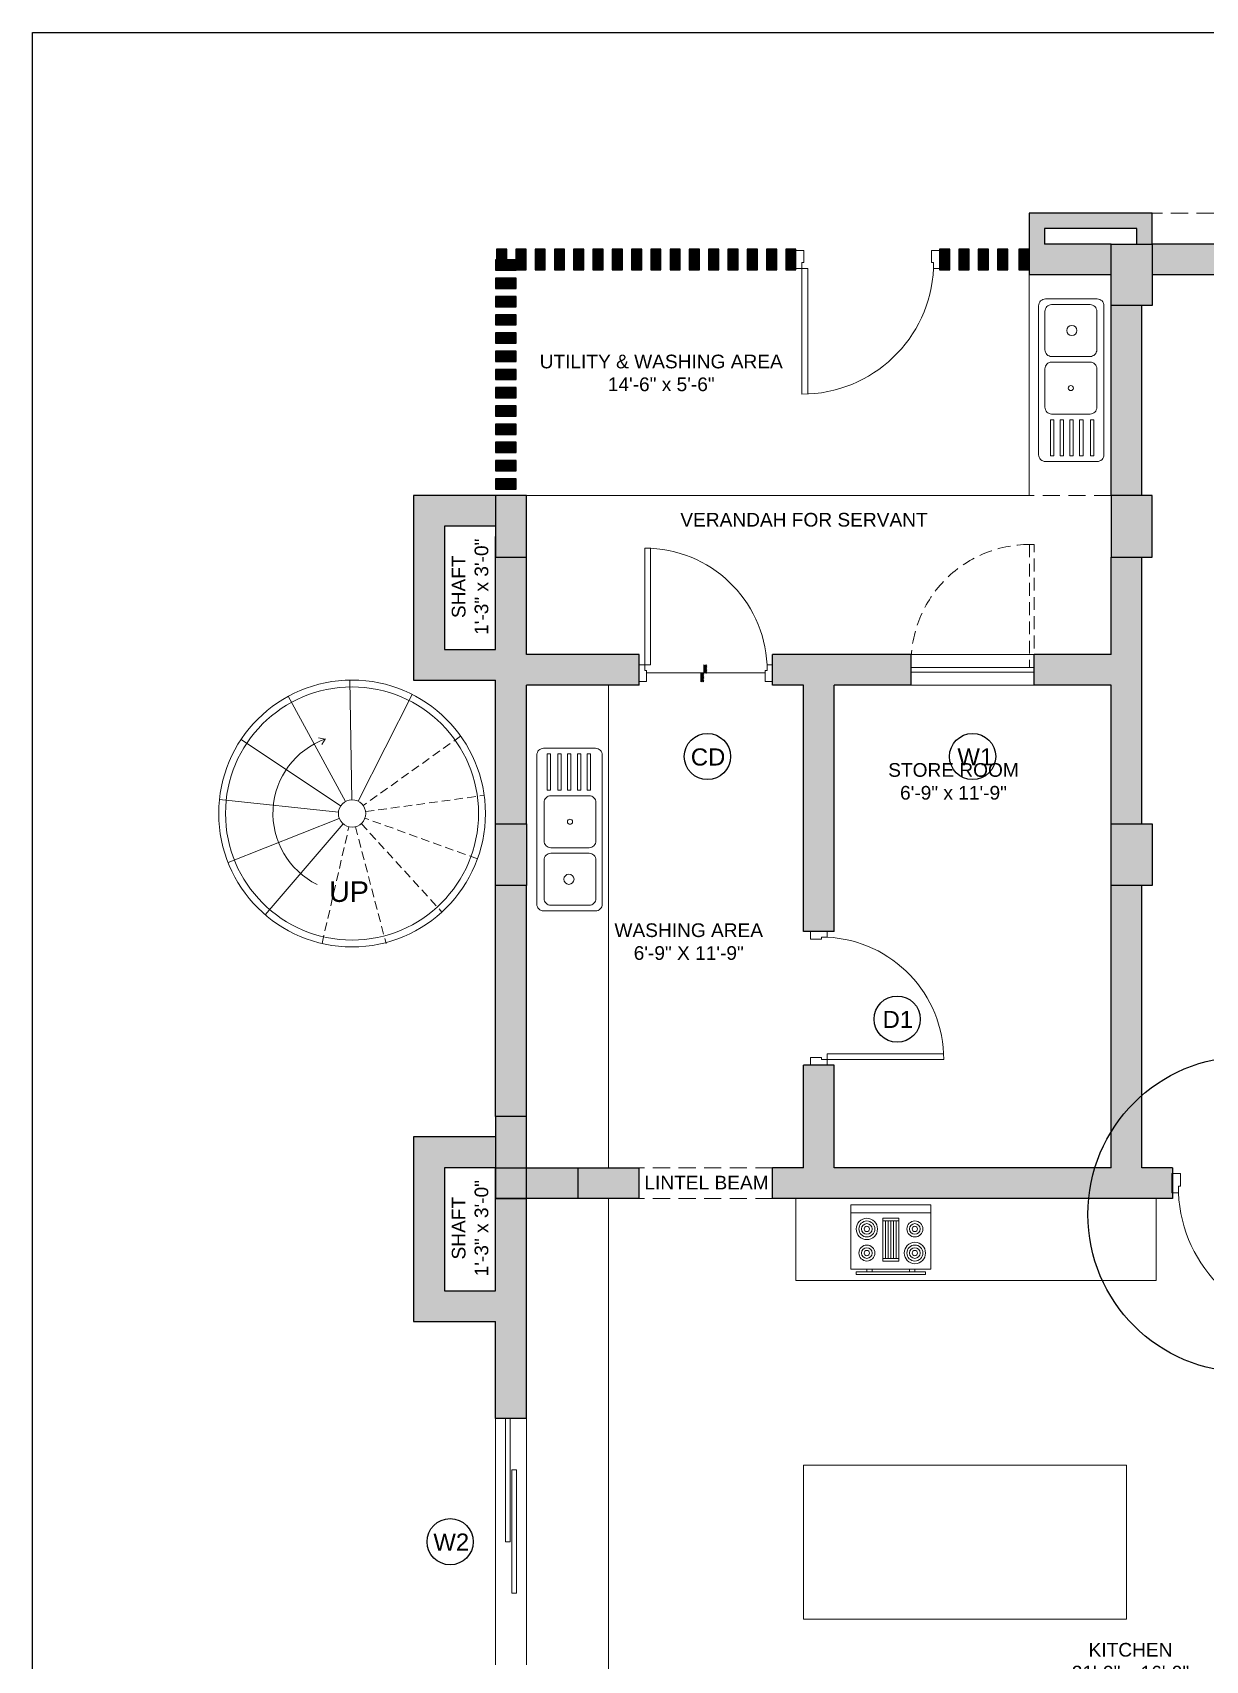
# Model space of a CAD drawing. Header units: inches. Extents: x 211391 to 214260, y -106888 to -102532.
# Drawn here: x 211468.8 to 211811.8, y -104044.1 to -103568.2 of the extents above; entities that cross this region are included whole.
import ezdxf

# ---------------------------------------------------------------- set-up
doc = ezdxf.new("R2010")
doc.units = ezdxf.units.IN
doc.header["$MEASUREMENT"] = 0
doc.linetypes.add('HIDDEN', pattern=[0.375, 0.25, -0.125])
doc.layers.get('0').update_dxf_attribs({"color": 4})
doc.layers.add('COLUMN', color=6, linetype='Continuous')
for name, color, linetype, lineweight in [('counter', 177, 'Continuous', 13), ('DOOR', 2, 'Continuous', 9), ('DROP', 1, 'Continuous', 5), ('FIXTURES', 8, 'Continuous', 9), ('HATCH', 251, 'Continuous', 13), ('HIDDEN', 8, 'Continuous', 13), ('STEPS', 2, 'Continuous', 18), ('TEXT', 3, 'Continuous', 9), ('TEXT 1', 3, 'Continuous', 15), ('WALL', 5, 'Continuous', 25), ('window', 1, 'Continuous', 18)]:
    doc.layers.add(name, color=color, linetype=linetype, lineweight=lineweight)
doc.styles.add('22', font='arial.ttf', dxfattribs={"height": 7})
doc.styles.add('STYLE1', font='arial.ttf', dxfattribs={"height": 8})

# ---------------------------------------------------------------- blocks, each defined once
blk = doc.blocks.new('*U5')
at = {"layer": 'DOOR'}
for points in [[(1.5, -4.54), (1.5, -3.04), (2, -3.04), (2, -0.04), (0, -0.04), (0, -4.54)], [(34.5, -4.54), (34.5, -3.04), (34, -3.04), (34, -0.04), (36, -0.04), (36, -4.54)]]:
    blk.add_lwpolyline(points, close=True, dxfattribs=at)
blk.add_lwpolyline([(34.5, -4.54, -0.400224), (1.5, -36.04), (1.5, -4.54), (3, -4.54), (3, -36.01)], format="xyb", dxfattribs=at)
blk = doc.blocks.new('*X6')
at = {"color": 0}
for p, q in [((-16.8, -3.5), (-13.3, 0)), ((-16.8, -0.8), (-15.9, 0)), ((-16.4, -5.8), (-10.6, 0)), ((-13.8, -5.8), (-8, 0)), ((-11.1, -5.8), (-5.3, 0)), ((-8.5, -5.8), (-2.7, 0)), ((-5.8, -5.8), (0, 0)), ((0, 0), (6, 6)), ((0, 2.7), (3.3, 6)), ((0, 5.3), (0.7, 6)), ((2.7, 0), (8.7, 6)), ((5.3, 0), (11.3, 6)), ((8, 0), (14, 6)), ((10.6, 0), (16.6, 6)), ((13.3, 0), (17, 3.8)), ((15.9, 0), (17, 1.1)), ((-3.2, -5.8), (0, -2.7)), ((-0.5, -5.8), (0, -5.3))]:
    blk.add_line(p, q, dxfattribs=at)
blk = doc.blocks.new('4 UQ46U')
at = {"layer": 'DROP', "lineweight": 5}
blk.add_lwpolyline([(67308.83, -52969.15), (67308.83, -52972.46), (67307.64, -52972.46), (67307.64, -52975.82)], dxfattribs=at)
at = {"layer": 'DROP', "lineweight": 5, "extrusion": (0, 0, -1), "xscale": 0.1972594911858323, "yscale": 0.1972594911858323, "zscale": -0.1972594911858323, "rotation": 270}
blk.add_blockref('*X6', (-67308.83, -52972.46), dxfattribs=at)
blk = doc.blocks.new('A$C65C017E6')
at = {"layer": 'FIXTURES'}
for points in [[(17.3, 0, 0.414214), (19.3, 2), (19.3, 46, 0.414214), (17.3, 48), (2, 48, 0.414214), (0, 46), (0, 2, 0.414214), (2, 0)], [(3.84, 34, 0.414214), (1.84, 32), (1.84, 20.66, 0.414214), (3.84, 18.66), (15.18, 18.66, 0.414214), (17.18, 20.66), (17.18, 32, 0.414214), (15.18, 34)], [(3.84, 1.66, -0.414214), (1.84, 3.66), (1.84, 15, -0.414214), (3.84, 17), (15.18, 17, -0.414214), (17.18, 15), (17.18, 3.66, -0.414214), (15.18, 1.66)]]:
    blk.add_lwpolyline(points, format="xyb", close=True, dxfattribs=at)
for points in [[(3.46, 35.65), (3.46, 35.65), (3.46, 46.34), (3.46, 46.34), (4.46, 46.34), (4.46, 46.34), (4.46, 35.65), (4.46, 35.65)], [(6.34, 35.65), (6.34, 35.65), (6.34, 46.34), (6.34, 46.34), (7.34, 46.34), (7.34, 46.34), (7.34, 35.65), (7.34, 35.65)], [(9.22, 35.65), (9.22, 35.65), (9.22, 46.34), (9.22, 46.34), (10.23, 46.34), (10.23, 46.34), (10.23, 35.65), (10.23, 35.65)], [(12.1, 35.65), (12.1, 35.65), (12.1, 46.34), (12.1, 46.34), (13.11, 46.34), (13.11, 46.34), (13.11, 35.65), (13.11, 35.65)], [(15.27, 35.65), (15.27, 35.65), (15.27, 46.34), (15.27, 46.34), (16.27, 46.34), (16.27, 46.34), (16.27, 35.65), (16.27, 35.65)]]:
    blk.add_lwpolyline(points, close=True, dxfattribs=at)
for centre, radius in [((9.51, 26.33), 0.75), ((9.82, 9.33), 1.5)]:
    blk.add_circle(centre, radius, dxfattribs=at)
blk = doc.blocks.new('Range-Oven - 30 in top')
at = {"layer": 'FIXTURES'}
for p, q in [((0, -3), (30, -3)), ((12, -6), (18, -6)), ((13, -20), (13, -6)), ((14, -6), (14, -20)), ((15, -20), (15, -6)), ((16, -6), (16, -20)), ((17, -20), (17, -6)), ((6, -24), (6, -25)), ((8, -25), (8, -24)), ((18, -20), (12, -20)), ((22, -25), (22, -24)), ((24, -24), (24, -25))]:
    blk.add_line(p, q, dxfattribs=at)
for points in [[(0, -24), (0, 0), (30, 0), (30, -24)], [(12, -21), (12, -5), (18, -5), (18, -21)], [(2, -26), (2, -25), (28, -25), (28, -26)]]:
    blk.add_lwpolyline(points, close=True, dxfattribs=at)
for centre, radius in [((6, -9), 4), ((6, -9), 3), ((24, -9), 3), ((6, -9), 2), ((6, -9), 1), ((24, -9), 2), ((24, -9), 1), ((6, -18), 3), ((6, -18), 2), ((6, -18), 1), ((24, -18), 4), ((24, -18), 3), ((24, -18), 2), ((24, -18), 1)]:
    blk.add_circle(centre, radius, dxfattribs=at)
blk = doc.blocks.new('erwe54')
at = {"layer": 'COLUMN', "ltscale": 20, "true_color": 0xe517e8}
h = blk.add_hatch(color=6, dxfattribs=at)
h.dxf.hatch_style = 1
h.paths.add_polyline_path([(205227.77, -115091.54), (205227.77, -115073.54), (205215.77, -115073.54), (205215.77, -115091.54)])
h = blk.add_hatch(color=6, dxfattribs=at)
h.dxf.hatch_style = 1
h.paths.add_polyline_path([(205035.77, -115165.04), (205044.77, -115165.04), (205044.77, -115147.04), (205035.77, -115147.04)])
h = blk.add_hatch(color=6, dxfattribs=at)
h.dxf.hatch_style = 1
h.paths.add_polyline_path([(205215.77, -115165.04), (205227.77, -115165.04), (205227.77, -115147.04), (205215.77, -115147.04)])
h = blk.add_hatch(color=6, dxfattribs=at)
h.dxf.hatch_style = 1
h.paths.add_polyline_path([(205044.77, -115261.04), (205044.77, -115243.04), (205035.77, -115243.04), (205035.77, -115261.04)])
h = blk.add_hatch(color=6, dxfattribs=at)
h.dxf.hatch_style = 1
h.paths.add_polyline_path([(205227.77, -115261.04), (205227.77, -115243.04), (205215.77, -115243.04), (205215.77, -115261.04)])
h = blk.add_hatch(color=6, dxfattribs=at)
h.dxf.hatch_style = 1
h.paths.add_polyline_path([(205035.77, -115328.54), (205035.77, -115352.54), (205044.77, -115352.54), (205044.77, -115328.54)])
h = blk.add_hatch(color=6, dxfattribs=at)
h.dxf.hatch_style = 1
h.paths.add_polyline_path([(205059.77, -115352.54), (205035.77, -115352.54), (205035.77, -115343.54), (205059.77, -115343.54)])
at = {"layer": 'COLUMN', "ltscale": 20}
for points in [[(205227.77, -115073.54), (205227.77, -115091.54), (205215.77, -115091.54), (205215.77, -115073.54)], [(205035.77, -115165.04), (205044.77, -115165.04), (205044.77, -115147.04), (205035.77, -115147.04)], [(205215.77, -115165.04), (205227.77, -115165.04), (205227.77, -115147.04), (205215.77, -115147.04)], [(205044.77, -115243.04), (205044.77, -115261.04), (205035.77, -115261.04), (205035.77, -115243.04)], [(205227.77, -115243.04), (205227.77, -115261.04), (205215.77, -115261.04), (205215.77, -115243.04)], [(205035.77, -115328.54), (205035.77, -115352.54), (205044.77, -115352.54), (205044.77, -115328.54)], [(205059.77, -115352.54), (205035.77, -115352.54), (205035.77, -115343.54), (205059.77, -115343.54)]]:
    blk.add_lwpolyline(points, close=True, dxfattribs=at)

msp = doc.modelspace()

# ---------------------------------------------------------------- hatches: boundary and pattern name
at = {"layer": 'HATCH', "ltscale": 15}
h = msp.add_hatch(color=256, dxfattribs=at)
h.dxf.hatch_style = 1
h.paths.add_polyline_path([(211784.19, -103630.04), (211764.69, -103630.04), (211764.69, -103625.54), (211791.69, -103625.54), (211791.69, -103630.04), (211796.19, -103630.04), (211796.19, -103621.04), (211760.19, -103621.04), (211760.19, -103639.04), (211784.19, -103639.04)])
at = {"layer": 'HATCH', "ltscale": 20}
h = msp.add_hatch(dxfattribs=at)
h.set_pattern_fill('ANSI31', color=256)
h.set_pattern_definition([(45, (-594.66648, -6095.12394), (-0.08838834765, 0.08838834765), [])])
h.paths.add_polyline_path([(211604.44, -103631.54), (211604.44, -103637.54), (211607.44, -103637.54), (211607.44, -103631.54)])
h = msp.add_hatch(dxfattribs=at)
h.set_pattern_fill('ANSI31', color=256)
h.set_pattern_definition([(45, (-589.02779, -6095.12394), (-0.08838834765, 0.08838834765), [])])
h.paths.add_polyline_path([(211610.08, -103631.54), (211610.08, -103637.54), (211613.08, -103637.54), (211613.08, -103631.54)])
h = msp.add_hatch(dxfattribs=at)
h.set_pattern_fill('ANSI31', color=256)
h.set_pattern_definition([(45, (-583.3891, -6095.12394), (-0.08838834765, 0.08838834765), [])])
h.paths.add_polyline_path([(211615.72, -103631.54), (211615.72, -103637.54), (211618.72, -103637.54), (211618.72, -103631.54)])
h = msp.add_hatch(dxfattribs=at)
h.set_pattern_fill('ANSI31', color=256)
h.set_pattern_definition([(45, (-577.75041, -6095.12394), (-0.08838834765, 0.08838834765), [])])
h.paths.add_polyline_path([(211621.36, -103631.54), (211621.36, -103637.54), (211624.36, -103637.54), (211624.36, -103631.54)])
h = msp.add_hatch(dxfattribs=at)
h.set_pattern_fill('ANSI31', color=256)
h.set_pattern_definition([(45, (-572.11171, -6095.12394), (-0.08838834765, 0.08838834765), [])])
h.paths.add_polyline_path([(211626.99, -103631.54), (211626.99, -103637.54), (211629.99, -103637.54), (211629.99, -103631.54)])
h = msp.add_hatch(dxfattribs=at)
h.set_pattern_fill('ANSI31', color=256)
h.set_pattern_definition([(45, (-566.47302, -6095.12394), (-0.08838834765, 0.08838834765), [])])
h.paths.add_polyline_path([(211632.63, -103631.54), (211632.63, -103637.54), (211635.63, -103637.54), (211635.63, -103631.54)])
h = msp.add_hatch(dxfattribs=at)
h.set_pattern_fill('ANSI31', color=256)
h.set_pattern_definition([(45, (-560.83433, -6095.12394), (-0.08838834765, 0.08838834765), [])])
h.paths.add_polyline_path([(211638.27, -103631.54), (211638.27, -103637.54), (211641.27, -103637.54), (211641.27, -103631.54)])
h = msp.add_hatch(dxfattribs=at)
h.set_pattern_fill('ANSI31', color=256)
h.set_pattern_definition([(45, (-555.19564, -6095.12394), (-0.08838834765, 0.08838834765), [])])
h.paths.add_polyline_path([(211643.91, -103631.54), (211643.91, -103637.54), (211646.91, -103637.54), (211646.91, -103631.54)])
h = msp.add_hatch(dxfattribs=at)
h.set_pattern_fill('ANSI31', color=256)
h.set_pattern_definition([(45, (-549.55694, -6095.12394), (-0.08838834765, 0.08838834765), [])])
h.paths.add_polyline_path([(211649.55, -103631.54), (211649.55, -103637.54), (211652.55, -103637.54), (211652.55, -103631.54)])
h = msp.add_hatch(dxfattribs=at)
h.set_pattern_fill('ANSI31', color=256)
h.set_pattern_definition([(45, (-543.91825, -6095.12394), (-0.08838834765, 0.08838834765), [])])
h.paths.add_polyline_path([(211655.19, -103631.54), (211655.19, -103637.54), (211658.19, -103637.54), (211658.19, -103631.54)])
h = msp.add_hatch(dxfattribs=at)
h.set_pattern_fill('ANSI31', color=256)
h.set_pattern_definition([(45, (-538.27956, -6095.12394), (-0.08838834765, 0.08838834765), [])])
h.paths.add_polyline_path([(211660.83, -103631.54), (211660.83, -103637.54), (211663.83, -103637.54), (211663.83, -103631.54)])
h = msp.add_hatch(dxfattribs=at)
h.set_pattern_fill('ANSI31', color=256)
h.set_pattern_definition([(45, (-532.64087, -6095.12394), (-0.08838834765, 0.08838834765), [])])
h.paths.add_polyline_path([(211666.46, -103631.54), (211666.46, -103637.54), (211669.46, -103637.54), (211669.46, -103631.54)])
h = msp.add_hatch(dxfattribs=at)
h.set_pattern_fill('ANSI31', color=256)
h.set_pattern_definition([(45, (-527.00217, -6095.12394), (-0.08838834765, 0.08838834765), [])])
h.paths.add_polyline_path([(211672.1, -103631.54), (211672.1, -103637.54), (211675.1, -103637.54), (211675.1, -103631.54)])
h = msp.add_hatch(dxfattribs=at)
h.set_pattern_fill('ANSI31', color=256)
h.set_pattern_definition([(45, (-521.36348, -6095.12394), (-0.08838834765, 0.08838834765), [])])
h.paths.add_polyline_path([(211677.74, -103631.54), (211677.74, -103637.54), (211680.74, -103637.54), (211680.74, -103631.54)])
h = msp.add_hatch(dxfattribs=at)
h.set_pattern_fill('ANSI31', color=256)
h.set_pattern_definition([(45, (-515.72479, -6095.12394), (-0.08838834765, 0.08838834765), [])])
h.paths.add_polyline_path([(211683.38, -103631.54), (211683.38, -103637.54), (211686.38, -103637.54), (211686.38, -103631.54)])
h = msp.add_hatch(dxfattribs=at)
h.set_pattern_fill('ANSI31', color=256)
h.set_pattern_definition([(45, (-510.0861, -6095.12394), (-0.08838834765, 0.08838834765), [])])
h.paths.add_polyline_path([(211689.02, -103631.54), (211689.02, -103637.54), (211692.02, -103637.54), (211692.02, -103631.54)])
h = msp.add_hatch(dxfattribs=at)
h.set_pattern_fill('ANSI31', color=256)
h.set_pattern_definition([(45, (-465.0861, -6095.12394), (-0.08838834765, 0.08838834765), [])])
h.paths.add_polyline_path([(211734.02, -103631.54), (211734.02, -103637.54), (211737.02, -103637.54), (211737.02, -103631.54)])
h = msp.add_hatch(dxfattribs=at)
h.set_pattern_fill('ANSI31', color=256)
h.set_pattern_definition([(45, (-459.4474, -6095.12394), (-0.08838834765, 0.08838834765), [])])
h.paths.add_polyline_path([(211739.66, -103631.54), (211739.66, -103637.54), (211742.66, -103637.54), (211742.66, -103631.54)])
h = msp.add_hatch(dxfattribs=at)
h.set_pattern_fill('ANSI31', color=256)
h.set_pattern_definition([(45, (-453.80871, -6095.12394), (-0.08838834765, 0.08838834765), [])])
h.paths.add_polyline_path([(211745.3, -103631.54), (211745.3, -103637.54), (211748.3, -103637.54), (211748.3, -103631.54)])
h = msp.add_hatch(dxfattribs=at)
h.set_pattern_fill('ANSI31', color=256)
h.set_pattern_definition([(45, (-448.17002, -6095.12394), (-0.08838834765, 0.08838834765), [])])
h.paths.add_polyline_path([(211750.94, -103631.54), (211750.94, -103637.54), (211753.94, -103637.54), (211753.94, -103631.54)])
h = msp.add_hatch(dxfattribs=at)
h.set_pattern_fill('ANSI31', color=256)
h.set_pattern_definition([(45, (-441.91735, -6095.12394), (-0.08838834765, 0.08838834765), [])])
h.paths.add_polyline_path([(211757.19, -103631.54), (211757.19, -103637.54), (211760.19, -103637.54), (211760.19, -103631.54)])
at = {"layer": 'HATCH', "ltscale": 15}
h = msp.add_hatch(color=256, dxfattribs=at)
h.dxf.hatch_style = 1
h.paths.add_polyline_path([(211829.19, -103630.04), (211796.19, -103630.04), (211796.19, -103639.04), (211829.19, -103639.04)])
at = {"layer": 'HATCH', "ltscale": 20}
h = msp.add_hatch(dxfattribs=at)
h.set_pattern_fill('ANSI31', color=256, angle=90)
h.set_pattern_definition([(135, (114067.77103, -315836.80689), (-0.08838834765, -0.08838834765), [])])
h.paths.add_polyline_path([(211604.19, -103637.7), (211610.19, -103637.7), (211610.19, -103634.7), (211604.19, -103634.7)])
h = msp.add_hatch(dxfattribs=at)
h.set_pattern_fill('ANSI31', color=256, angle=90)
h.set_pattern_definition([(135, (114067.77103, -315842.13688), (-0.08838834765, -0.08838834765), [])])
h.paths.add_polyline_path([(211604.19, -103643.03), (211610.19, -103643.03), (211610.19, -103640.03), (211604.19, -103640.03)])
h = msp.add_hatch(dxfattribs=at)
h.set_pattern_fill('ANSI31', color=256, angle=90)
h.set_pattern_definition([(135, (114067.77103, -315847.46686), (-0.08838834765, -0.08838834765), [])])
h.paths.add_polyline_path([(211604.19, -103648.36), (211610.19, -103648.36), (211610.19, -103645.36), (211604.19, -103645.36)])
h = msp.add_hatch(dxfattribs=at)
h.set_pattern_fill('ANSI31', color=256, angle=90)
h.set_pattern_definition([(135, (114067.77103, -315852.79685), (-0.08838834765, -0.08838834765), [])])
h.paths.add_polyline_path([(211604.19, -103653.69), (211610.19, -103653.69), (211610.19, -103650.69), (211604.19, -103650.69)])
at = {"layer": 'HATCH', "ltscale": 15}
h = msp.add_hatch(color=256, dxfattribs=at)
h.dxf.hatch_style = 1
h.paths.add_polyline_path([(211793.19, -103648.04), (211784.19, -103648.04), (211784.19, -103703.54), (211793.19, -103703.54)])
at = {"layer": 'HATCH', "ltscale": 20}
h = msp.add_hatch(dxfattribs=at)
h.set_pattern_fill('ANSI31', color=256, angle=90)
h.set_pattern_definition([(135, (114067.77103, -315858.12684), (-0.08838834765, -0.08838834765), [])])
h.paths.add_polyline_path([(211604.19, -103659.02), (211610.19, -103659.02), (211610.19, -103656.02), (211604.19, -103656.02)])
h = msp.add_hatch(dxfattribs=at)
h.set_pattern_fill('ANSI31', color=256, angle=90)
h.set_pattern_definition([(135, (114067.77103, -315863.45683), (-0.08838834765, -0.08838834765), [])])
h.paths.add_polyline_path([(211604.19, -103664.35), (211610.19, -103664.35), (211610.19, -103661.35), (211604.19, -103661.35)])
h = msp.add_hatch(dxfattribs=at)
h.set_pattern_fill('ANSI31', color=256, angle=90)
h.set_pattern_definition([(135, (114067.77103, -315868.78682), (-0.08838834765, -0.08838834765), [])])
h.paths.add_polyline_path([(211604.19, -103669.68), (211610.19, -103669.68), (211610.19, -103666.68), (211604.19, -103666.68)])
h = msp.add_hatch(dxfattribs=at)
h.set_pattern_fill('ANSI31', color=256, angle=90)
h.set_pattern_definition([(135, (114067.77103, -315874.1168), (-0.08838834765, -0.08838834765), [])])
h.paths.add_polyline_path([(211604.19, -103675.01), (211610.19, -103675.01), (211610.19, -103672.01), (211604.19, -103672.01)])
h = msp.add_hatch(dxfattribs=at)
h.set_pattern_fill('ANSI31', color=256, angle=90)
h.set_pattern_definition([(135, (114067.77103, -315879.4468), (-0.08838834765, -0.08838834765), [])])
h.paths.add_polyline_path([(211604.19, -103680.34), (211610.19, -103680.34), (211610.19, -103677.34), (211604.19, -103677.34)])
h = msp.add_hatch(dxfattribs=at)
h.set_pattern_fill('ANSI31', color=256, angle=90)
h.set_pattern_definition([(135, (114067.77103, -315884.77678), (-0.08838834765, -0.08838834765), [])])
h.paths.add_polyline_path([(211604.19, -103685.67), (211610.19, -103685.67), (211610.19, -103682.67), (211604.19, -103682.67)])
h = msp.add_hatch(dxfattribs=at)
h.set_pattern_fill('ANSI31', color=256, angle=90)
h.set_pattern_definition([(135, (114067.77103, -315890.10677), (-0.08838834765, -0.08838834765), [])])
h.paths.add_polyline_path([(211604.19, -103691), (211610.19, -103691), (211610.19, -103688), (211604.19, -103688)])
h = msp.add_hatch(dxfattribs=at)
h.set_pattern_fill('ANSI31', color=256, angle=90)
h.set_pattern_definition([(135, (114067.77103, -315895.43676), (-0.08838834765, -0.08838834765), [])])
h.paths.add_polyline_path([(211604.19, -103696.33), (211610.19, -103696.33), (211610.19, -103693.33), (211604.19, -103693.33)])
h = msp.add_hatch(dxfattribs=at)
h.set_pattern_fill('ANSI31', color=256, angle=90)
h.set_pattern_definition([(135, (114067.77103, -315900.76675), (-0.08838834765, -0.08838834765), [])])
h.paths.add_polyline_path([(211604.19, -103701.66), (211610.19, -103701.66), (211610.19, -103698.66), (211604.19, -103698.66)])
at = {"layer": 'HATCH', "ltscale": 15}
h = msp.add_hatch(color=256, dxfattribs=at)
h.dxf.hatch_style = 1
h.paths.add_polyline_path([(211613.19, -103759.04), (211646.19, -103759.04), (211646.19, -103750.04), (211613.19, -103750.04), (211613.19, -103721.54), (211604.19, -103721.54), (211604.19, -103748.54), (211589.19, -103748.54), (211589.19, -103712.54), (211604.19, -103712.54), (211604.19, -103703.54), (211580.19, -103703.54), (211580.19, -103757.54), (211604.19, -103757.54), (211604.19, -103799.54), (211613.19, -103799.54)])
h = msp.add_hatch(color=256, dxfattribs=at)
h.dxf.hatch_style = 1
h.paths.add_polyline_path([(211793.19, -103721.54), (211784.19, -103721.54), (211784.19, -103750.04), (211761.69, -103750.04), (211761.69, -103759.04), (211784.19, -103759.04), (211784.19, -103799.54), (211793.19, -103799.54)])
h = msp.add_hatch(color=256, dxfattribs=at)
h.dxf.hatch_style = 1
h.paths.add_polyline_path([(211725.69, -103750.04), (211694.19, -103750.04), (211685.19, -103750.04), (211685.19, -103759.04), (211694.19, -103759.04), (211694.19, -103831.04), (211703.19, -103831.04), (211703.19, -103759.04), (211725.69, -103759.04)])
h = msp.add_hatch(color=256, dxfattribs=at)
h.dxf.hatch_style = 1
h.paths.add_polyline_path([(211613.19, -103817.54), (211604.19, -103817.54), (211604.19, -103885.04), (211613.19, -103885.04)])
h = msp.add_hatch(color=256, dxfattribs=at)
h.dxf.hatch_style = 1
h.paths.add_polyline_path([(211802.19, -103900.04), (211793.19, -103900.04), (211793.19, -103817.54), (211784.19, -103817.54), (211784.19, -103900.04), (211703.19, -103900.04), (211703.19, -103870.04), (211694.19, -103870.04), (211694.19, -103900.04), (211685.19, -103900.04), (211685.19, -103909.04), (211802.19, -103909.04)])
h = msp.add_hatch(color=256, dxfattribs=at)
h.dxf.hatch_style = 1
h.paths.add_polyline_path([(211613.19, -103909.04), (211604.19, -103909.04), (211604.19, -103936.04), (211589.19, -103936.04), (211589.19, -103900.04), (211604.19, -103900.04), (211604.19, -103891.04), (211580.19, -103891.04), (211580.19, -103945.04), (211604.19, -103945.04), (211604.19, -103973.37), (211613.19, -103973.37)])
h = msp.add_hatch(color=256, dxfattribs=at)
h.dxf.hatch_style = 1
h.paths.add_polyline_path([(211646.19, -103900.04), (211628.19, -103900.04), (211628.19, -103909.04), (211646.19, -103909.04)])

# ---------------------------------------------------------------- linework, layer by layer
at = {"ltscale": 15}
msp.add_lwpolyline([(211468.75, -103568.22), (212726.55, -103568.22), (212726.55, -105030.12), (211468.75, -105030.12)], close=True, dxfattribs=at)
at = {"layer": 'counter', "ltscale": 20}
for p, q in [((211760.19, -103703.54), (211760.19, -103639.04)), ((211637.19, -103900.04), (211637.19, -103759.04)), ((211637.19, -104086.04), (211637.19, -103909.04)), ((211797.33, -103909.04), (211797.33, -103933.04))]:
    msp.add_line(p, q, dxfattribs=at)
for points in [[(211691.94, -103909.04), (211691.94, -103933.04), (211797.33, -103933.04)], [(211694.19, -104032.04), (211694.19, -103987.04), (211788.69, -103987.04), (211788.69, -104032.04), (211694.19, -104032.04)]]:
    msp.add_lwpolyline(points, dxfattribs=at)
at = {"layer": 'Defpoints'}
for centre in [(211666.12, -103779.85), (211743.69, -103779.85), (211721.63, -103856.62), (211590.89, -104009.37)]:
    msp.add_circle(centre, 6.76, dxfattribs=at)
at = {"layer": 'Defpoints', "ltscale": 15}
msp.add_circle((211823.52, -103913.68), 46.13, dxfattribs=at)
at = {"layer": 'DROP', "ltscale": 20}
msp.add_line((211648.35, -103755.35), (211683.02, -103755.35), dxfattribs=at)
at = {"layer": 'HIDDEN', "linetype": 'HIDDEN', "ltscale": 20}
for p, q in [((211784.19, -103703.54), (211604.19, -103703.54)), ((211685.19, -103900.04), (211646.19, -103900.04)), ((211685.19, -103909.04), (211646.19, -103909.04))]:
    msp.add_line(p, q, dxfattribs=at)
at = {"layer": 'STEPS'}
for p, q in [((211561.52, -103757.51), (211562.12, -103792.5)), ((211560.28, -103792.99), (211543.55, -103762.24)), ((211563.99, -103792.93), (211579.79, -103761.7)), ((211529.76, -103774.83), (211558.86, -103794.28)), ((211558.21, -103796.08), (211523.41, -103792.38)), ((211525.93, -103810.87), (211558.47, -103797.97)), ((211559.58, -103799.53), (211536.77, -103826.08))]:
    msp.add_line(p, q, dxfattribs=at)
at = {"layer": 'STEPS', "linetype": 'HIDDEN', "ltscale": 10}
for p, q in [((211593.95, -103773.87), (211565.45, -103794.18)), ((211566.15, -103795.96), (211600.83, -103791.22)), ((211564.89, -103799.45), (211588.48, -103825.3)), ((211598.86, -103809.78), (211565.95, -103797.86)), ((211553.42, -103834.5), (211561.29, -103800.4)), ((211563.2, -103800.37), (211572.13, -103834.5))]:
    msp.add_line(p, q, dxfattribs=at)
at = {"layer": 'STEPS'}
msp.add_lwpolyline([(211552.35, -103774.4), (211554.38, -103774.73), (211553.33, -103776.38)], dxfattribs=at)
for radius in [39, 37, 4]:
    msp.add_circle((211562.19, -103796.5), radius, dxfattribs=at)
msp.add_arc((211562.19, -103796.5), 23.13, 109.7257, 243.8657, dxfattribs=at)
at = {"layer": 'WALL', "ltscale": 20}
for p, q in [((211796.19, -103621.04), (211760.19, -103621.04)), ((211760.19, -103621.04), (211760.19, -103639.04)), ((211796.19, -103630.04), (211796.19, -103621.04)), ((211791.69, -103625.54), (211764.69, -103625.54)), ((211764.69, -103625.54), (211764.69, -103630.04)), ((211791.69, -103630.04), (211791.69, -103625.54)), ((211607.44, -103631.54), (211604.44, -103631.54)), ((211604.44, -103631.54), (211604.44, -103637.54)), ((211607.44, -103637.54), (211607.44, -103631.54)), ((211613.08, -103631.54), (211610.08, -103631.54)), ((211610.08, -103631.54), (211610.08, -103637.54)), ((211613.08, -103637.54), (211613.08, -103631.54)), ((211618.72, -103631.54), (211615.72, -103631.54)), ((211615.72, -103631.54), (211615.72, -103637.54)), ((211618.72, -103637.54), (211618.72, -103631.54)), ((211624.36, -103631.54), (211621.36, -103631.54)), ((211621.36, -103631.54), (211621.36, -103637.54)), ((211624.36, -103637.54), (211624.36, -103631.54)), ((211629.99, -103631.54), (211626.99, -103631.54)), ((211626.99, -103631.54), (211626.99, -103637.54)), ((211629.99, -103637.54), (211629.99, -103631.54)), ((211635.63, -103631.54), (211632.63, -103631.54)), ((211632.63, -103631.54), (211632.63, -103637.54)), ((211635.63, -103637.54), (211635.63, -103631.54)), ((211641.27, -103631.54), (211638.27, -103631.54)), ((211638.27, -103631.54), (211638.27, -103637.54)), ((211641.27, -103637.54), (211641.27, -103631.54)), ((211646.91, -103631.54), (211643.91, -103631.54)), ((211643.91, -103631.54), (211643.91, -103637.54)), ((211646.91, -103637.54), (211646.91, -103631.54)), ((211652.55, -103631.54), (211649.55, -103631.54)), ((211649.55, -103631.54), (211649.55, -103637.54)), ((211652.55, -103637.54), (211652.55, -103631.54)), ((211658.19, -103631.54), (211655.19, -103631.54)), ((211655.19, -103631.54), (211655.19, -103637.54)), ((211658.19, -103637.54), (211658.19, -103631.54)), ((211663.83, -103631.54), (211660.83, -103631.54)), ((211660.83, -103631.54), (211660.83, -103637.54)), ((211663.83, -103637.54), (211663.83, -103631.54)), ((211669.46, -103631.54), (211666.46, -103631.54)), ((211666.46, -103631.54), (211666.46, -103637.54)), ((211669.46, -103637.54), (211669.46, -103631.54)), ((211675.1, -103631.54), (211672.1, -103631.54)), ((211672.1, -103631.54), (211672.1, -103637.54)), ((211675.1, -103637.54), (211675.1, -103631.54)), ((211680.74, -103631.54), (211677.74, -103631.54)), ((211677.74, -103631.54), (211677.74, -103637.54)), ((211680.74, -103637.54), (211680.74, -103631.54)), ((211686.38, -103631.54), (211683.38, -103631.54)), ((211683.38, -103631.54), (211683.38, -103637.54)), ((211686.38, -103637.54), (211686.38, -103631.54)), ((211692.02, -103631.54), (211689.02, -103631.54)), ((211689.02, -103631.54), (211689.02, -103637.54)), ((211692.02, -103637.54), (211692.02, -103631.54)), ((211737.02, -103631.54), (211734.02, -103631.54)), ((211734.02, -103631.54), (211734.02, -103637.54)), ((211737.02, -103637.54), (211737.02, -103631.54)), ((211742.66, -103631.54), (211739.66, -103631.54)), ((211739.66, -103631.54), (211739.66, -103637.54)), ((211742.66, -103637.54), (211742.66, -103631.54)), ((211748.3, -103631.54), (211745.3, -103631.54)), ((211745.3, -103631.54), (211745.3, -103637.54)), ((211748.3, -103637.54), (211748.3, -103631.54)), ((211753.94, -103631.54), (211750.94, -103631.54)), ((211750.94, -103631.54), (211750.94, -103637.54)), ((211753.94, -103637.54), (211753.94, -103631.54)), ((211760.19, -103631.54), (211757.19, -103631.54)), ((211757.19, -103631.54), (211757.19, -103637.54)), ((211760.19, -103637.54), (211760.19, -103631.54)), ((211784.19, -103630.04), (211764.69, -103630.04)), ((211829.19, -103630.04), (211796.19, -103630.04)), ((211610.19, -103634.7), (211604.19, -103634.7)), ((211604.19, -103634.7), (211604.19, -103637.7)), ((211604.19, -103637.7), (211610.19, -103637.7)), ((211604.44, -103637.54), (211607.44, -103637.54)), ((211610.08, -103637.54), (211613.08, -103637.54)), ((211610.19, -103637.7), (211610.19, -103634.7)), ((211615.72, -103637.54), (211618.72, -103637.54)), ((211621.36, -103637.54), (211624.36, -103637.54)), ((211626.99, -103637.54), (211629.99, -103637.54)), ((211632.63, -103637.54), (211635.63, -103637.54)), ((211638.27, -103637.54), (211641.27, -103637.54)), ((211643.91, -103637.54), (211646.91, -103637.54)), ((211649.55, -103637.54), (211652.55, -103637.54)), ((211655.19, -103637.54), (211658.19, -103637.54)), ((211660.83, -103637.54), (211663.83, -103637.54)), ((211666.46, -103637.54), (211669.46, -103637.54)), ((211672.1, -103637.54), (211675.1, -103637.54)), ((211677.74, -103637.54), (211680.74, -103637.54)), ((211683.38, -103637.54), (211686.38, -103637.54)), ((211689.02, -103637.54), (211692.02, -103637.54)), ((211734.02, -103637.54), (211737.02, -103637.54)), ((211739.66, -103637.54), (211742.66, -103637.54)), ((211745.3, -103637.54), (211748.3, -103637.54)), ((211750.94, -103637.54), (211753.94, -103637.54)), ((211757.19, -103637.54), (211760.19, -103637.54)), ((211610.19, -103640.03), (211604.19, -103640.03)), ((211604.19, -103640.03), (211604.19, -103643.03)), ((211610.19, -103643.03), (211610.19, -103640.03)), ((211784.19, -103639.04), (211760.19, -103639.04)), ((211829.19, -103639.04), (211796.19, -103639.04)), ((211604.19, -103643.03), (211610.19, -103643.03)), ((211610.19, -103645.36), (211604.19, -103645.36)), ((211604.19, -103645.36), (211604.19, -103648.36)), ((211610.19, -103648.36), (211610.19, -103645.36)), ((211604.19, -103648.36), (211610.19, -103648.36)), ((211610.19, -103650.69), (211604.19, -103650.69)), ((211604.19, -103650.69), (211604.19, -103653.69)), ((211610.19, -103653.69), (211610.19, -103650.69)), ((211784.19, -103703.54), (211784.19, -103648.04)), ((211793.19, -103703.54), (211793.19, -103648.04)), ((211604.19, -103653.69), (211610.19, -103653.69)), ((211610.19, -103656.02), (211604.19, -103656.02)), ((211604.19, -103656.02), (211604.19, -103659.02)), ((211610.19, -103659.02), (211610.19, -103656.02)), ((211604.19, -103659.02), (211610.19, -103659.02)), ((211610.19, -103661.35), (211604.19, -103661.35)), ((211604.19, -103661.35), (211604.19, -103664.35)), ((211610.19, -103664.35), (211610.19, -103661.35)), ((211604.19, -103664.35), (211610.19, -103664.35)), ((211610.19, -103666.68), (211604.19, -103666.68)), ((211604.19, -103666.68), (211604.19, -103669.68)), ((211604.19, -103669.68), (211610.19, -103669.68)), ((211610.19, -103669.68), (211610.19, -103666.68)), ((211610.19, -103672.01), (211604.19, -103672.01)), ((211604.19, -103672.01), (211604.19, -103675.01)), ((211604.19, -103675.01), (211610.19, -103675.01)), ((211610.19, -103675.01), (211610.19, -103672.01)), ((211610.19, -103677.34), (211604.19, -103677.34)), ((211604.19, -103677.34), (211604.19, -103680.34)), ((211604.19, -103680.34), (211610.19, -103680.34)), ((211610.19, -103680.34), (211610.19, -103677.34)), ((211610.19, -103682.67), (211604.19, -103682.67)), ((211604.19, -103682.67), (211604.19, -103685.67)), ((211610.19, -103685.67), (211610.19, -103682.67)), ((211604.19, -103685.67), (211610.19, -103685.67)), ((211610.19, -103688), (211604.19, -103688)), ((211604.19, -103688), (211604.19, -103691)), ((211610.19, -103691), (211610.19, -103688)), ((211604.19, -103691), (211610.19, -103691)), ((211610.19, -103693.33), (211604.19, -103693.33)), ((211604.19, -103693.33), (211604.19, -103696.33)), ((211610.19, -103696.33), (211610.19, -103693.33)), ((211604.19, -103696.33), (211610.19, -103696.33)), ((211610.19, -103698.66), (211604.19, -103698.66)), ((211604.19, -103698.66), (211604.19, -103701.66)), ((211610.19, -103701.66), (211610.19, -103698.66)), ((211604.19, -103701.66), (211610.19, -103701.66)), ((211604.19, -103748.54), (211604.19, -103715.54)), ((211613.19, -103750.04), (211613.19, -103715.54)), ((211784.19, -103750.04), (211784.19, -103721.54)), ((211793.19, -103799.54), (211793.19, -103721.54)), ((211646.19, -103750.04), (211613.19, -103750.04)), ((211646.19, -103759.04), (211646.19, -103750.04)), ((211694.19, -103750.04), (211685.19, -103750.04)), ((211685.19, -103759.04), (211685.19, -103750.04)), ((211725.69, -103750.04), (211694.19, -103750.04)), ((211725.69, -103759.04), (211725.69, -103750.04)), ((211784.19, -103750.04), (211761.69, -103750.04)), ((211761.69, -103759.04), (211761.69, -103750.04)), ((211604.19, -103799.54), (211604.19, -103757.54)), ((211613.19, -103799.54), (211613.19, -103759.04)), ((211646.19, -103759.04), (211613.19, -103759.04)), ((211694.19, -103759.04), (211685.19, -103759.04)), ((211694.19, -103831.04), (211694.19, -103759.04)), ((211725.69, -103759.04), (211703.19, -103759.04)), ((211703.19, -103831.04), (211703.19, -103759.04)), ((211784.19, -103759.04), (211761.69, -103759.04)), ((211784.19, -103799.54), (211784.19, -103759.04)), ((211604.19, -103885.04), (211604.19, -103817.54)), ((211613.19, -103885.04), (211613.19, -103817.54)), ((211784.19, -103900.04), (211784.19, -103817.54)), ((211793.19, -103900.04), (211793.19, -103817.54)), ((211703.19, -103831.04), (211694.19, -103831.04)), ((211694.19, -103900.04), (211694.19, -103870.04)), ((211703.19, -103870.04), (211694.19, -103870.04)), ((211703.19, -103900.04), (211703.19, -103870.04)), ((211628.19, -103900.04), (211646.19, -103900.04)), ((211646.19, -103909.04), (211646.19, -103900.04)), ((211694.19, -103900.04), (211685.19, -103900.04)), ((211685.19, -103909.04), (211685.19, -103900.04)), ((211784.19, -103900.04), (211703.19, -103900.04)), ((211802.19, -103900.04), (211793.19, -103900.04)), ((211802.19, -103900.04), (211802.19, -103909.04)), ((211604.19, -103936.04), (211604.19, -103909.04)), ((211613.19, -103973.37), (211613.19, -103909.04)), ((211646.19, -103909.04), (211628.19, -103909.04)), ((211802.19, -103909.04), (211685.19, -103909.04)), ((211604.19, -103973.37), (211604.19, -103945.04)), ((211613.19, -103973.37), (211604.19, -103973.37))]:
    msp.add_line(p, q, dxfattribs=at)
at = {"layer": 'WALL'}
for p, q in [((211604.19, -103703.54), (211580.19, -103703.54)), ((211580.19, -103703.54), (211580.19, -103757.54)), ((211604.19, -103712.54), (211589.19, -103712.54)), ((211589.19, -103712.54), (211589.19, -103748.54)), ((211589.19, -103748.54), (211604.19, -103748.54)), ((211580.19, -103757.54), (211604.19, -103757.54)), ((211604.19, -103891.04), (211580.19, -103891.04)), ((211580.19, -103891.04), (211580.19, -103945.04)), ((211604.19, -103900.04), (211589.19, -103900.04)), ((211589.19, -103900.04), (211589.19, -103936.04)), ((211589.19, -103936.04), (211604.19, -103936.04)), ((211580.19, -103945.04), (211604.19, -103945.04))]:
    msp.add_line(p, q, dxfattribs=at)
at = {"layer": 'window', "linetype": 'HIDDEN', "ltscale": 20}
msp.add_line((212009.19, -103621.04), (211796.19, -103621.04), dxfattribs=at)
at = {"layer": 'window', "ltscale": 20}
for p, q in [((211761.69, -103750.04), (211725.69, -103750.04)), ((211761.69, -103753.86), (211725.69, -103753.86)), ((211725.69, -103755.22), (211761.69, -103755.22)), ((211725.69, -103759.04), (211761.69, -103759.04)), ((211604.19, -103973.37), (211604.19, -104045.37)), ((211613.19, -104045.37), (211613.19, -103973.37))]:
    msp.add_line(p, q, dxfattribs=at)
msp.add_lwpolyline([(211604.19, -103715.54), (211604.19, -103703.54), (211760.19, -103703.54)], dxfattribs=at)
at = {"layer": 'window', "linetype": 'HIDDEN', "ltscale": 15}
msp.add_lwpolyline([(211760.33, -103717.86), (211760.33, -103753.86), (211761.69, -103753.86), (211761.69, -103717.86)], close=True, dxfattribs=at)
at = {"layer": 'window', "ltscale": 20}
for points in [[(211607.08, -104009.37), (211608.44, -104009.37), (211608.44, -103973.37), (211607.08, -103973.37)], [(211610.29, -104024.37), (211608.94, -104024.37), (211608.94, -103988.37), (211610.29, -103988.37)]]:
    msp.add_lwpolyline(points, close=True, dxfattribs=at)
at = {"layer": 'window', "linetype": 'HIDDEN', "ltscale": 15}
msp.add_arc((211760.33, -103752.54), 34.67, 90, 182.1956, dxfattribs=at)

# ---------------------------------------------------------------- block references
at = {"layer": 'DOOR', "ltscale": 5}
for p, xscale, yscale, zscale in [((211692.02, -103631.87), 1.166666666556719, 1.166666666556719, 1.166666666556719), ((211846.99, -103901.68), -1.25, 1.25, 1.25)]:
    msp.add_blockref('*U5', p, dxfattribs=dict(at, xscale=xscale, yscale=yscale, zscale=zscale))
at = {"layer": 'DOOR', "ltscale": 5, "yscale": 1.083333333333333, "zscale": 1.083333333333333}
for p, xscale, rotation in [((211646.19, -103757.98), -1.083333333333333, 180), ((211696.21, -103870.04), 1.083333333333333, 90.00000000000001)]:
    msp.add_blockref('*U5', p, dxfattribs=dict(at, xscale=xscale, rotation=rotation))
at = {"layer": 'FIXTURES', "xscale": -0.9899999999906868, "yscale": 0.9899999999906868, "zscale": 0.9899999999906868, "rotation": 180}
msp.add_blockref('A$C65C017E6', (211763, -103646.09), dxfattribs=at)
at = {"layer": 'FIXTURES'}
for name, p, xscale, yscale, zscale in [('A$C65C017E6', (211635.35, -103824.97), -0.9899999999906868, 0.9899999999906868, 0.9899999999906868), ('Range-Oven - 30 in top', (211708.07, -103910.94), 0.7801501178882417, 0.7801501178882417, 0.7801501178882417)]:
    msp.add_blockref(name, p, dxfattribs=dict(at, xscale=xscale, yscale=yscale, zscale=zscale))
at = {"layer": 'TEXT 1'}
msp.add_blockref('erwe54', (6568.42, 11443.5), dxfattribs=at)
at = {"layer": 'WALL', "xscale": 0.7535655759087191, "yscale": 0.7535655759087191, "zscale": 0.7535655759087191}
msp.add_blockref('4 UQ46U', (160943.44, -63837.29), dxfattribs=at)

# ---------------------------------------------------------------- texts
at = {"layer": 'Defpoints', "style": 'STYLE1'}
for s, p in [('CD', (211661.27, -103782.48)), ('W1', (211739.23, -103782.45)), ('W2', (211585.97, -104011.98))]:
    msp.add_text(s, height=5, dxfattribs=at).set_placement(p)
at = {"layer": 'Defpoints', "insert": (211725.93, -103854.21), "char_height": 5, "attachment_point": 3, "style": 'STYLE1'}
msp.add_mtext_dynamic_manual_height_columns('\\A1;\\pxqc;D1', width=8.2379, gutter_width=70, heights=[-5.02], dxfattribs=at)
at = {"layer": 'Defpoints', "ltscale": 10, "insert": (211716.86, -103902.4), "char_height": 4, "attachment_point": 3, "style": 'STYLE1'}
msp.add_mtext_dynamic_manual_height_columns('\\A1;\\pxqc;LINTEL BEAM', width=101.9942, gutter_width=35, heights=[5.68], dxfattribs=at)
at = {"layer": 'TEXT', "ltscale": 10, "char_height": 4, "attachment_point": 3, "style": 'STYLE1'}
for s, heights, insert in [('\\A1;\\pxqc;UTILITY & WASHING AREA\\P14\'-6" x 5\'-6"', [-10.82], (211703.61, -103662.38)), ('\\A1;\\pxqc;VERANDAH FOR SERVANT', [-4.14], (211745.37, -103708.63)), ('\\A1;\\pxqc;STORE ROOM\\P6\'-9" x 11\'-9"', [-10.82], (211789.09, -103781.78)), ('\\A1;\\pxqc;WASHING AREA\\P6\'-9" X 11\'-9"', [-10.82], (211711.66, -103828.62)), ('\\A1;\\pxqc;KITCHEN\\P21\'-9" x 16\'-9"', [-10.82], (211840.86, -104038.97))]:
    msp.add_mtext_dynamic_manual_height_columns(s, width=101.9942, gutter_width=35, heights=heights, dxfattribs=dict(at, insert=insert))
at = {"layer": 'TEXT', "char_height": 4, "attachment_point": 1, "rotation": 90, "style": '22'}
for insert in [(211591.37, -103787.52), (211591.37, -103975.02)]:
    msp.add_mtext_dynamic_manual_height_columns('\\pxqc;SHAFT\\P1\'-3" x 3\'-0"', width=114.5863, gutter_width=35, heights=[-10.82], dxfattribs=dict(at, insert=insert))
at = {"layer": 'TEXT', "insert": (211504.01, -103816.35), "char_height": 6, "attachment_point": 1, "style": '22'}
msp.add_mtext_dynamic_manual_height_columns('\\A1;\\pxqc;UP', width=114.5863, gutter_width=35, heights=[23.38], dxfattribs=at)

doc.saveas('drawing.dxf')
